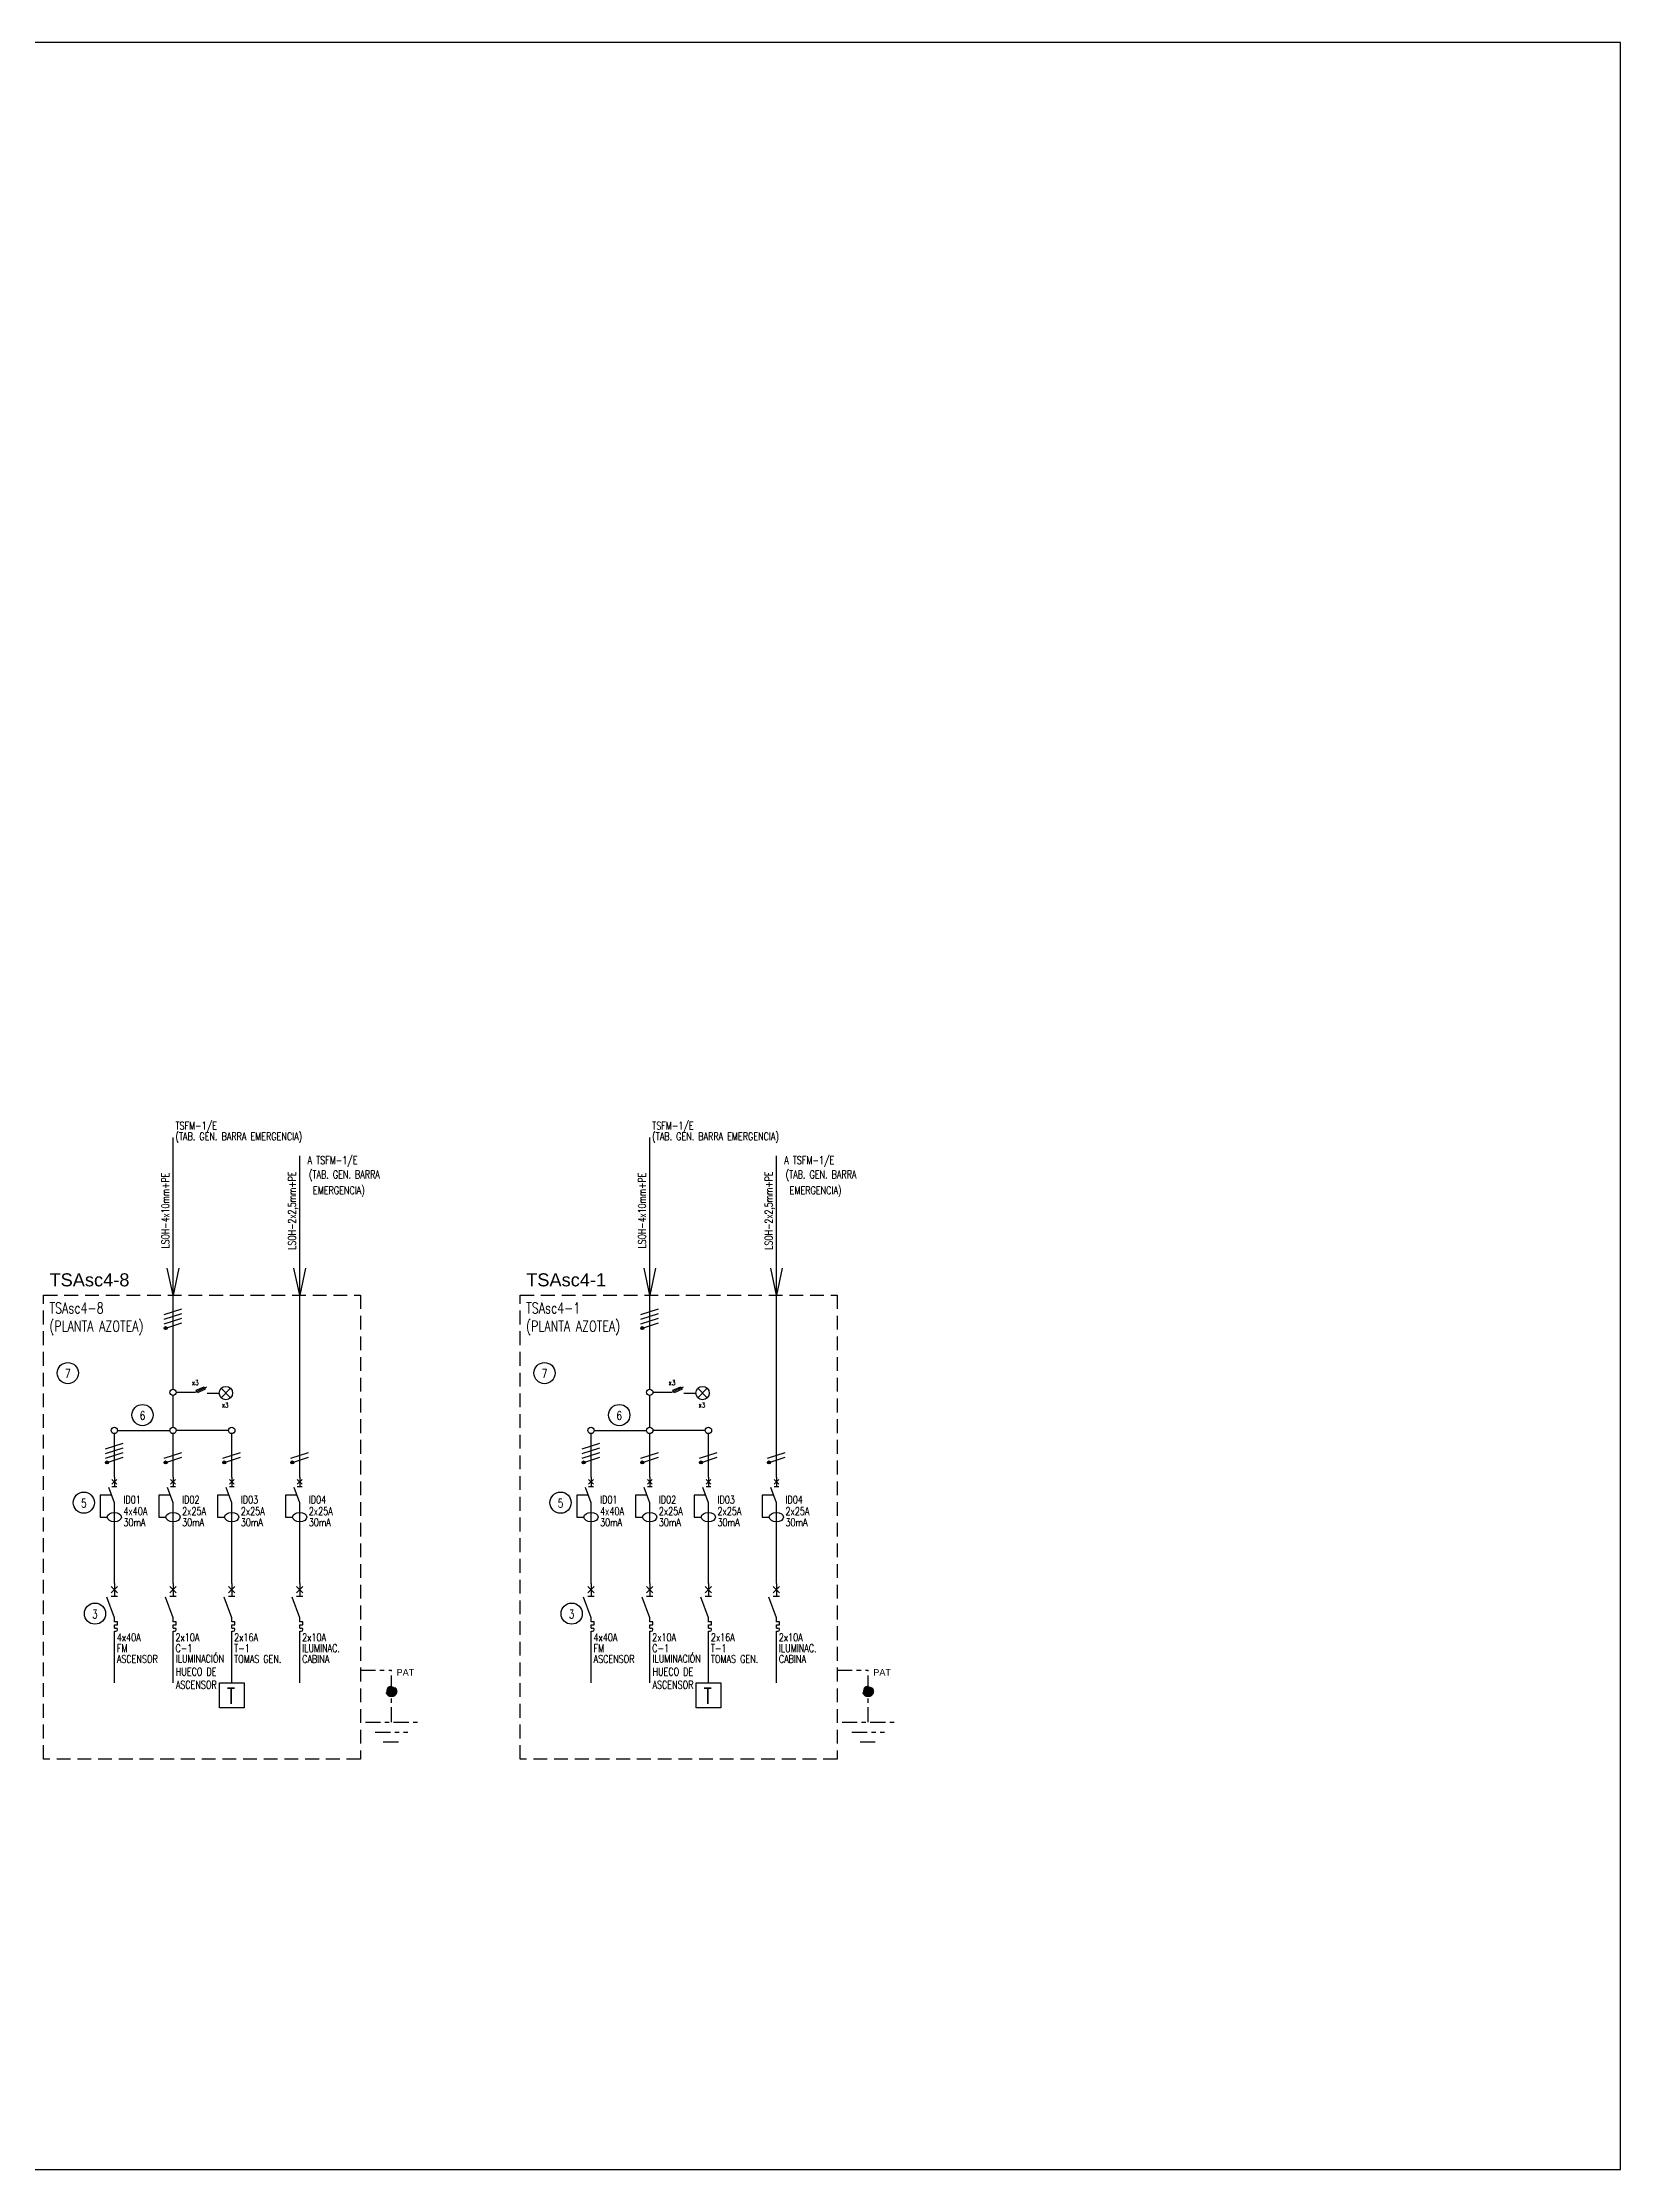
# Model space of a CAD drawing. Extents: x 3521 to 3783, y 1252 to 1654.
# Drawn here: x 3619.8 to 3656.1, y 1605.52 to 1654.46 of the extents above; entities that cross this region are included whole.
import ezdxf
from ezdxf.enums import TextEntityAlignment as Align

# ---------------------------------------------------------------- set-up
doc = ezdxf.new("R2010")
doc.units = 0
doc.linetypes.add('OCJ-ESQUEMAS UNIFILARES-CORREGIDOS IDO-REV.br$0$DASHED', pattern=[19.05, 12.7, -6.35])
doc.linetypes.add('OCJ-ESQUEMAS UNIFILARES-CORREGIDOS IDO-REV.br$0$EJE_5', pattern=[7.1, 5, -1, 0.1, -1])
for name, color, linetype in [('OCJ-ESQUEMAS UNIFILARES-CORREGIDOS IDO-REV.br$0$00-IE', 1, 'Continuous'), ('OCJ-ESQUEMAS UNIFILARES-CORREGIDOS IDO-REV.br$0$00-IE-CABLES', 10, 'Continuous'), ('OCJ-ESQUEMAS UNIFILARES-CORREGIDOS IDO-REV.br$0$01-ELE-APARATOS', 170, 'Continuous'), ('OCJ-ESQUEMAS UNIFILARES-CORREGIDOS IDO-REV.br$0$ELECTRIC', 4, 'Continuous'), ('OCJ-ESQUEMAS UNIFILARES-CORREGIDOS IDO-REV.br$0$NOMBRE DE PLANOS', 6, 'Continuous'), ('OCJ-ESQUEMAS UNIFILARES-CORREGIDOS IDO-REV.br$0$PAT', 80, 'Continuous'), ('OCJ-ESQUEMAS UNIFILARES-CORREGIDOS IDO-REV.br$0$TEXTO', 7, 'Continuous')]:
    doc.layers.add(name, color=color, linetype=linetype)
doc.styles.add('OCJ-ESQUEMAS UNIFILARES-CORREGIDOS IDO-REV.br$0$ARIAL', font='arial.ttf', dxfattribs={"height": 0.2})
doc.styles.add('OCJ-ESQUEMAS UNIFILARES-CORREGIDOS IDO-REV.br$0$Electricidad', font='ROMANS.SHX', dxfattribs={"width": 0.75, "height": 0.175})

# ---------------------------------------------------------------- blocks, each defined once
blk = doc.blocks.new('OCJ-ESQUEMAS UNIFILARES-CORREGIDOS IDO-REV.br$0$Unif-Interruptor-Term')
for p, q in [((0, -1.013), (0.045, -1.013)), ((0, -1.103), (0.045, -1.103))]:
    blk.add_line(p, q)
for points in [[(-0.09, 0.177), (0.09, -0.003)], [(-0.09, -0.003), (0.09, 0.177)], [(0, 0.267), (0, -0.093)], [(0, -0.72), (-0.215, -0.128)], [(-0.09, -0.093), (0.09, -0.093)], [(0, -0.833), (0, -0.72)], [(0, -0.923), (0.09, -0.923), (0.09, -0.833), (0, -0.833)], [(0, -1.013), (0, -0.923)], [(0, -1.215), (0, -1.103)]]:
    blk.add_lwpolyline(points)
blk.add_arc((0.045, -1.058), 0.045, 270, 90)
blk = doc.blocks.new('OCJ-ESQUEMAS UNIFILARES-CORREGIDOS IDO-REV.br$0$Unif-Interruptor-Dif')
for points in [[(-0.068, 0.11), (0.068, -0.025)], [(-0.068, -0.025), (0.068, 0.11)], [(0, 0.177), (0, -0.093)], [(-0.081, -0.343), (-0.405, -0.343), (-0.405, -0.97), (-0.202, -0.97)], [(0, -0.565), (-0.162, -0.121)], [(-0.068, -0.093), (0.068, -0.093)], [(0, -1.308), (0, -0.565)]]:
    blk.add_lwpolyline(points)
blk.add_ellipse((0, -0.97), major_axis=(0.203, 0), ratio=0.670814)

msp = doc.modelspace()

# ---------------------------------------------------------------- hatches: boundary and pattern name
at = {"layer": 'OCJ-ESQUEMAS UNIFILARES-CORREGIDOS IDO-REV.br$0$00-IE-CABLES'}
for points in [[(3622.603, 1624.857, 1), (3622.658, 1624.897, 1)], [(3633.57, 1624.857, 1), (3633.624, 1624.897, 1)], [(3621.253, 1621.767, 1), (3621.308, 1621.807, 1)], [(3622.603, 1621.767, 1), (3622.658, 1621.807, 1)], [(3623.953, 1621.767, 1), (3624.008, 1621.807, 1)], [(3625.517, 1621.767, 1), (3625.572, 1621.807, 1)], [(3632.22, 1621.767, 1), (3632.274, 1621.807, 1)], [(3633.57, 1621.767, 1), (3633.624, 1621.807, 1)], [(3634.92, 1621.767, 1), (3634.974, 1621.807, 1)], [(3636.484, 1621.767, 1), (3636.538, 1621.807, 1)]]:
    msp.add_hatch(color=256, dxfattribs=at).paths.add_polyline_path(points)
at = {"layer": 'OCJ-ESQUEMAS UNIFILARES-CORREGIDOS IDO-REV.br$0$PAT', "linetype": 'OCJ-ESQUEMAS UNIFILARES-CORREGIDOS IDO-REV.br$0$EJE_5', "ltscale": 0.07}
h = msp.add_hatch(color=256, dxfattribs=at)
h.paths.add_polyline_path([(3627.947, 1616.518), (3627.707, 1616.518, -1)])
h.paths.add_polyline_path([(3627.707, 1616.518), (3627.827, 1616.518), (3627.827, 1616.398, -0.414214)])
h.paths.add_polyline_path([(3627.827, 1616.518), (3627.947, 1616.518, -0.414214), (3627.827, 1616.398)])
h = msp.add_hatch(color=256, dxfattribs=at)
h.paths.add_polyline_path([(3638.913, 1616.518), (3638.673, 1616.518, -1)])
h.paths.add_polyline_path([(3638.673, 1616.518), (3638.793, 1616.518), (3638.793, 1616.398, -0.414214)])
h.paths.add_polyline_path([(3638.793, 1616.518), (3638.913, 1616.518, -0.414214), (3638.793, 1616.398)])

# ---------------------------------------------------------------- linework, layer by layer
at = {"layer": 'OCJ-ESQUEMAS UNIFILARES-CORREGIDOS IDO-REV.br$0$00-IE'}
for points in [[(3622.876, 1623.4), (3623.313, 1623.4), (3623.581, 1623.525)], [(3623.584, 1623.378), (3623.862, 1623.378)], [(3633.842, 1623.4), (3634.279, 1623.4), (3634.548, 1623.525)], [(3634.55, 1623.378), (3634.828, 1623.378)]]:
    msp.add_lwpolyline(points, dxfattribs=at)
for points in [[(3623.336, 1623.446), (3623.517, 1623.529), (3623.544, 1623.471), (3623.363, 1623.388)], [(3634.303, 1623.446), (3634.484, 1623.529), (3634.511, 1623.471), (3634.33, 1623.388)]]:
    msp.add_lwpolyline(points, close=True, dxfattribs=at)
at = {"layer": 'OCJ-ESQUEMAS UNIFILARES-CORREGIDOS IDO-REV.br$0$00-IE-CABLES'}
for p, q in [((3622.802, 1623.474), (3622.802, 1629.264)), ((3633.768, 1623.474), (3633.768, 1629.264)), ((3625.716, 1621.448), (3625.716, 1628.838)), ((3636.682, 1621.448), (3636.682, 1628.838)), ((3622.802, 1622.598), (3622.802, 1623.326)), ((3633.768, 1622.598), (3633.768, 1623.326)), ((3621.452, 1621.448), (3621.452, 1622.45)), ((3621.526, 1622.524), (3622.728, 1622.524)), ((3622.802, 1621.448), (3622.802, 1622.45)), ((3624.078, 1622.524), (3622.876, 1622.524)), ((3624.152, 1621.448), (3624.152, 1622.45)), ((3625.716, 1621.448), (3625.716, 1622.45)), ((3625.716, 1621.448), (3625.716, 1622.45)), ((3632.418, 1621.448), (3632.418, 1622.45)), ((3632.492, 1622.524), (3633.694, 1622.524)), ((3633.768, 1621.448), (3633.768, 1622.45)), ((3635.044, 1622.524), (3633.842, 1622.524)), ((3635.118, 1621.448), (3635.118, 1622.45)), ((3636.682, 1621.448), (3636.682, 1622.45)), ((3636.682, 1621.448), (3636.682, 1622.45)), ((3621.452, 1619.002), (3621.452, 1620.289)), ((3622.802, 1619.002), (3622.802, 1620.289)), ((3624.152, 1619.002), (3624.152, 1620.289)), ((3625.716, 1619.002), (3625.716, 1620.289)), ((3632.418, 1619.002), (3632.418, 1620.289)), ((3633.768, 1619.002), (3633.768, 1620.289)), ((3635.118, 1619.002), (3635.118, 1620.289)), ((3636.682, 1619.002), (3636.682, 1620.289)), ((3621.452, 1616.716), (3621.452, 1617.889)), ((3622.802, 1616.716), (3622.802, 1617.889)), ((3624.152, 1616.716), (3624.152, 1617.889)), ((3625.716, 1616.716), (3625.716, 1617.889)), ((3632.418, 1616.716), (3632.418, 1617.889)), ((3633.768, 1616.716), (3633.768, 1617.889)), ((3635.118, 1616.716), (3635.118, 1617.889)), ((3636.682, 1616.716), (3636.682, 1617.889))]:
    msp.add_line(p, q, dxfattribs=at)
for points in [[(3622.933, 1626.256), (3622.802, 1625.638), (3622.671, 1626.256)], [(3625.847, 1626.256), (3625.716, 1625.638), (3625.585, 1626.256)], [(3633.899, 1626.256), (3633.768, 1625.638), (3633.638, 1626.256)], [(3636.813, 1626.256), (3636.682, 1625.638), (3636.551, 1626.256)], [(3622.599, 1625.191), (3623.006, 1625.32)], [(3622.599, 1625.083), (3623.006, 1625.212)], [(3633.565, 1625.191), (3633.972, 1625.32)], [(3633.565, 1625.083), (3633.972, 1625.212)], [(3622.599, 1624.975), (3623.006, 1625.104)], [(3622.663, 1624.887), (3623.006, 1624.996)], [(3633.565, 1624.975), (3633.972, 1625.104)], [(3633.629, 1624.887), (3633.972, 1624.996)], [(3621.249, 1622.101), (3621.656, 1622.229)], [(3632.215, 1622.101), (3632.622, 1622.229)], [(3621.249, 1621.993), (3621.656, 1622.121)], [(3621.249, 1621.885), (3621.656, 1622.013)], [(3621.313, 1621.797), (3621.656, 1621.905)], [(3622.599, 1621.885), (3623.006, 1622.013)], [(3622.663, 1621.797), (3623.006, 1621.905)], [(3623.949, 1621.885), (3624.356, 1622.013)], [(3624.013, 1621.797), (3624.356, 1621.905)], [(3625.512, 1621.885), (3625.919, 1622.013)], [(3625.577, 1621.797), (3625.919, 1621.905)], [(3632.215, 1621.993), (3632.622, 1622.121)], [(3632.215, 1621.885), (3632.622, 1622.013)], [(3632.279, 1621.797), (3632.622, 1621.905)], [(3633.565, 1621.885), (3633.972, 1622.013)], [(3633.629, 1621.797), (3633.972, 1621.905)], [(3634.915, 1621.885), (3635.322, 1622.013)], [(3634.979, 1621.797), (3635.322, 1621.905)], [(3636.479, 1621.885), (3636.886, 1622.013)], [(3636.543, 1621.797), (3636.886, 1621.905)]]:
    msp.add_lwpolyline(points, dxfattribs=at)
for centre, radius in [((3622.631, 1624.877), 0.0338), ((3633.597, 1624.877), 0.0338), ((3622.802, 1623.4), 0.0741), ((3633.768, 1623.4), 0.0741), ((3621.452, 1622.524), 0.0741), ((3622.802, 1622.524), 0.0741), ((3624.152, 1622.524), 0.0741), ((3632.418, 1622.524), 0.0741), ((3633.768, 1622.524), 0.0741), ((3635.118, 1622.524), 0.0741), ((3621.281, 1621.787), 0.0338), ((3622.631, 1621.787), 0.0338), ((3623.981, 1621.787), 0.0338), ((3625.545, 1621.787), 0.0338), ((3632.247, 1621.787), 0.0338), ((3633.597, 1621.787), 0.0338), ((3634.947, 1621.787), 0.0338), ((3636.511, 1621.787), 0.0338)]:
    msp.add_circle(centre, radius, dxfattribs=at)
at = {"layer": 'OCJ-ESQUEMAS UNIFILARES-CORREGIDOS IDO-REV.br$0$01-ELE-APARATOS'}
for p, q in [((3624.126, 1623.275), (3623.908, 1623.493)), ((3623.908, 1623.275), (3624.126, 1623.493)), ((3635.092, 1623.275), (3634.874, 1623.493)), ((3634.874, 1623.275), (3635.092, 1623.493))]:
    msp.add_line(p, q, dxfattribs=at)
for points in [[(3623.868, 1616.716), (3624.436, 1616.716), (3624.436, 1616.142), (3623.868, 1616.142)], [(3634.834, 1616.716), (3635.403, 1616.716), (3635.403, 1616.142), (3634.834, 1616.142)]]:
    msp.add_lwpolyline(points, close=True, dxfattribs=at)
for centre in [(3624.017, 1623.384), (3634.983, 1623.384)]:
    msp.add_circle(centre, 0.154, dxfattribs=at)
at = {"layer": 'OCJ-ESQUEMAS UNIFILARES-CORREGIDOS IDO-REV.br$0$ELECTRIC', "linetype": 'OCJ-ESQUEMAS UNIFILARES-CORREGIDOS IDO-REV.br$0$DASHED', "ltscale": 0.025}
for points in [[(3619.825, 1625.638), (3627.113, 1625.638), (3627.113, 1614.962), (3619.825, 1614.962)], [(3630.791, 1625.638), (3638.079, 1625.638), (3638.079, 1614.962), (3630.791, 1614.962)]]:
    msp.add_lwpolyline(points, close=True, dxfattribs=at)
at = {"layer": 'OCJ-ESQUEMAS UNIFILARES-CORREGIDOS IDO-REV.br$0$NOMBRE DE PLANOS'}
msp.add_lwpolyline([(3576.292, 1605.52), (3656.1, 1605.52), (3656.1, 1654.455), (3576.292, 1654.455)], close=True, dxfattribs=at)
at = {"layer": 'OCJ-ESQUEMAS UNIFILARES-CORREGIDOS IDO-REV.br$0$PAT', "linetype": 'OCJ-ESQUEMAS UNIFILARES-CORREGIDOS IDO-REV.br$0$EJE_5', "ltscale": 0.07}
for p, q in [((3627.113, 1617.005), (3627.827, 1617.005)), ((3627.827, 1616.534), (3627.827, 1617.005)), ((3638.079, 1617.005), (3638.793, 1617.005)), ((3638.793, 1616.534), (3638.793, 1617.005)), ((3627.827, 1615.809), (3627.827, 1616.518)), ((3638.793, 1615.809), (3638.793, 1616.518)), ((3627.227, 1615.809), (3628.427, 1615.809)), ((3627.452, 1615.584), (3628.202, 1615.584)), ((3627.639, 1615.359), (3628.014, 1615.359)), ((3638.193, 1615.809), (3639.393, 1615.809)), ((3638.418, 1615.584), (3639.168, 1615.584)), ((3638.606, 1615.359), (3638.981, 1615.359))]:
    msp.add_line(p, q, dxfattribs=at)
for centre in [(3627.827, 1616.518), (3627.827, 1616.518), (3638.793, 1616.518), (3638.793, 1616.518)]:
    msp.add_circle(centre, 0.12, dxfattribs=at)
at = {"layer": 'OCJ-ESQUEMAS UNIFILARES-CORREGIDOS IDO-REV.br$0$TEXTO'}
for centre in [(3620.382, 1623.842), (3631.348, 1623.842), (3622.1, 1622.877), (3633.067, 1622.877), (3620.75, 1620.861), (3631.717, 1620.861), (3621.006, 1618.309), (3631.972, 1618.309)]:
    msp.add_circle(centre, 0.244, dxfattribs=at)

# ---------------------------------------------------------------- block references
at = {"layer": 'OCJ-ESQUEMAS UNIFILARES-CORREGIDOS IDO-REV.br$0$01-ELE-APARATOS', "xscale": 0.7999999999999546, "yscale": 0.7999999999999546, "zscale": 0.7999999999999546}
for name, p in [('OCJ-ESQUEMAS UNIFILARES-CORREGIDOS IDO-REV.br$0$Unif-Interruptor-Dif', (3621.452, 1621.306)), ('OCJ-ESQUEMAS UNIFILARES-CORREGIDOS IDO-REV.br$0$Unif-Interruptor-Dif', (3622.802, 1621.306)), ('OCJ-ESQUEMAS UNIFILARES-CORREGIDOS IDO-REV.br$0$Unif-Interruptor-Dif', (3624.152, 1621.306)), ('OCJ-ESQUEMAS UNIFILARES-CORREGIDOS IDO-REV.br$0$Unif-Interruptor-Dif', (3625.716, 1621.306)), ('OCJ-ESQUEMAS UNIFILARES-CORREGIDOS IDO-REV.br$0$Unif-Interruptor-Dif', (3632.418, 1621.306)), ('OCJ-ESQUEMAS UNIFILARES-CORREGIDOS IDO-REV.br$0$Unif-Interruptor-Dif', (3633.768, 1621.306)), ('OCJ-ESQUEMAS UNIFILARES-CORREGIDOS IDO-REV.br$0$Unif-Interruptor-Dif', (3635.118, 1621.306)), ('OCJ-ESQUEMAS UNIFILARES-CORREGIDOS IDO-REV.br$0$Unif-Interruptor-Dif', (3636.682, 1621.306)), ('OCJ-ESQUEMAS UNIFILARES-CORREGIDOS IDO-REV.br$0$Unif-Interruptor-Term', (3621.452, 1618.788)), ('OCJ-ESQUEMAS UNIFILARES-CORREGIDOS IDO-REV.br$0$Unif-Interruptor-Term', (3622.802, 1618.788)), ('OCJ-ESQUEMAS UNIFILARES-CORREGIDOS IDO-REV.br$0$Unif-Interruptor-Term', (3624.152, 1618.788)), ('OCJ-ESQUEMAS UNIFILARES-CORREGIDOS IDO-REV.br$0$Unif-Interruptor-Term', (3625.716, 1618.788)), ('OCJ-ESQUEMAS UNIFILARES-CORREGIDOS IDO-REV.br$0$Unif-Interruptor-Term', (3632.418, 1618.788)), ('OCJ-ESQUEMAS UNIFILARES-CORREGIDOS IDO-REV.br$0$Unif-Interruptor-Term', (3633.768, 1618.788)), ('OCJ-ESQUEMAS UNIFILARES-CORREGIDOS IDO-REV.br$0$Unif-Interruptor-Term', (3635.118, 1618.788)), ('OCJ-ESQUEMAS UNIFILARES-CORREGIDOS IDO-REV.br$0$Unif-Interruptor-Term', (3636.682, 1618.788))]:
    msp.add_blockref(name, p, dxfattribs=at)

# ---------------------------------------------------------------- texts
at = {"layer": 'OCJ-ESQUEMAS UNIFILARES-CORREGIDOS IDO-REV.br$0$TEXTO', "style": 'OCJ-ESQUEMAS UNIFILARES-CORREGIDOS IDO-REV.br$0$Electricidad', "width": 0.75}
for s, height, p in [('TSFM-1/E', 0.18, (3622.859, 1629.446)), ('TSFM-1/E', 0.18, (3633.826, 1629.446)), ('(TAB. GEN. BARRA EMERGENCIA)', 0.18, (3622.859, 1629.198)), ('(TAB. GEN. BARRA EMERGENCIA)', 0.18, (3633.826, 1629.198)), ('A TSFM-1/E', 0.18, (3625.897, 1628.652)), ('A TSFM-1/E', 0.18, (3636.863, 1628.652)), ('(TAB. GEN. BARRA ', 0.18, (3625.929, 1628.322)), (' EMERGENCIA)', 0.18, (3625.929, 1627.958)), ('(TAB. GEN. BARRA ', 0.18, (3636.895, 1628.322)), (' EMERGENCIA)', 0.18, (3636.895, 1627.958)), ('TSAsc4-8', 0.25, (3619.96, 1625.214)), ('TSAsc4-1', 0.25, (3630.926, 1625.214)), ('(PLANTA AZOTEA)', 0.25, (3619.96, 1624.797)), ('(PLANTA AZOTEA)', 0.25, (3630.926, 1624.797)), ('7', 0.2, (3620.318, 1623.732)), ('x3', 0.1118, (3623.238, 1623.567)), ('7', 0.2, (3631.284, 1623.732)), ('x3', 0.1118, (3634.205, 1623.567)), ('6', 0.2, (3622.036, 1622.767)), ('x3', 0.1118, (3623.924, 1623.05)), ('6', 0.2, (3633.003, 1622.767)), ('x3', 0.1118, (3634.891, 1623.05)), ('5', 0.2, (3620.686, 1620.751)), ('4x40A', 0.18, (3621.661, 1620.576)), ('ID01', 0.18, (3621.661, 1620.84)), ('2x25A', 0.18, (3623.011, 1620.576)), ('ID02', 0.18, (3623.011, 1620.84)), ('2x25A', 0.18, (3624.361, 1620.576)), ('ID03', 0.18, (3624.361, 1620.84)), ('2x25A', 0.18, (3625.925, 1620.576)), ('ID04', 0.18, (3625.925, 1620.84)), ('5', 0.2, (3631.653, 1620.751)), ('4x40A', 0.18, (3632.627, 1620.576)), ('ID01', 0.18, (3632.627, 1620.84)), ('2x25A', 0.18, (3633.977, 1620.576)), ('ID02', 0.18, (3633.977, 1620.84)), ('2x25A', 0.18, (3635.327, 1620.576)), ('ID03', 0.18, (3635.327, 1620.84)), ('2x25A', 0.18, (3636.891, 1620.576)), ('ID04', 0.18, (3636.891, 1620.84)), ('30mA', 0.18, (3621.661, 1620.319)), ('30mA', 0.18, (3623.011, 1620.319)), ('30mA', 0.18, (3624.361, 1620.319)), ('30mA', 0.18, (3625.925, 1620.319)), ('30mA', 0.18, (3632.627, 1620.319)), ('30mA', 0.18, (3633.977, 1620.319)), ('30mA', 0.18, (3635.327, 1620.319)), ('30mA', 0.18, (3636.891, 1620.319)), ('3', 0.2, (3620.942, 1618.199)), ('3', 0.2, (3631.908, 1618.199)), ('4x40A', 0.18, (3621.509, 1617.672)), ('2x10A', 0.18, (3622.859, 1617.672)), ('2x16A', 0.18, (3624.209, 1617.672)), ('2x10A', 0.18, (3625.773, 1617.672)), ('4x40A', 0.18, (3632.476, 1617.672)), ('2x10A', 0.18, (3633.826, 1617.672)), ('2x16A', 0.18, (3635.176, 1617.672)), ('2x10A', 0.18, (3636.739, 1617.672)), ('ASCENSOR', 0.18, (3621.509, 1617.175)), ('FM', 0.18, (3621.509, 1617.423)), ('C-1', 0.18, (3622.859, 1617.423)), ('T-1', 0.18, (3624.209, 1617.423)), ('TOMAS GEN.', 0.18, (3624.209, 1617.175)), ('CABINA', 0.18, (3625.773, 1617.175)), ('ILUMINAC.', 0.18, (3625.773, 1617.423)), ('ASCENSOR', 0.18, (3632.476, 1617.175)), ('FM', 0.18, (3632.476, 1617.423)), ('C-1', 0.18, (3633.826, 1617.423)), ('T-1', 0.18, (3635.176, 1617.423)), ('TOMAS GEN.', 0.18, (3635.176, 1617.175)), ('CABINA', 0.18, (3636.739, 1617.175)), ('ILUMINAC.', 0.18, (3636.739, 1617.423))]:
    msp.add_text(s, height=height, dxfattribs=at).set_placement(p)
for s, p in [('LSOH-4x10mm+PE', (3622.714, 1627.58)), ('LSOH-2x2,5mm+PE', (3625.628, 1627.58)), ('LSOH-4x10mm+PE', (3633.68, 1627.58)), ('LSOH-2x2,5mm+PE', (3636.594, 1627.58))]:
    msp.add_text(s, height=0.175, rotation=90, dxfattribs=at).set_placement(p, align=Align.CENTER)
at = {"layer": 'OCJ-ESQUEMAS UNIFILARES-CORREGIDOS IDO-REV.br$0$TEXTO', "style": 'OCJ-ESQUEMAS UNIFILARES-CORREGIDOS IDO-REV.br$0$ARIAL'}
for s, height, p in [('TSAsc4-8', 0.3, (3619.96, 1625.838)), ('TSAsc4-1', 0.3, (3630.926, 1625.838)), ('PAT', 0.15, (3627.945, 1616.882)), ('PAT', 0.15, (3638.911, 1616.882))]:
    msp.add_text(s, height=height, dxfattribs=at).set_placement(p)
at = {"layer": 'OCJ-ESQUEMAS UNIFILARES-CORREGIDOS IDO-REV.br$0$TEXTO', "color": 5, "style": 'OCJ-ESQUEMAS UNIFILARES-CORREGIDOS IDO-REV.br$0$Electricidad', "width": 0.75}
for p in [(3624.046, 1616.236), (3635.012, 1616.236)]:
    msp.add_text('T', height=0.356, dxfattribs=at).set_placement(p)
at = {"layer": 'OCJ-ESQUEMAS UNIFILARES-CORREGIDOS IDO-REV.br$0$TEXTO', "char_height": 0.18, "attachment_point": 1, "style": 'OCJ-ESQUEMAS UNIFILARES-CORREGIDOS IDO-REV.br$0$Electricidad'}
for insert in [(3622.865, 1617.361), (3633.832, 1617.361)]:
    msp.add_mtext_dynamic_manual_height_columns('ILUMINACIÓN HUECO DE ASCENSOR', width=1.48055, gutter_width=12.5, heights=[0], dxfattribs=dict(at, insert=insert))

doc.saveas('drawing.dxf')
